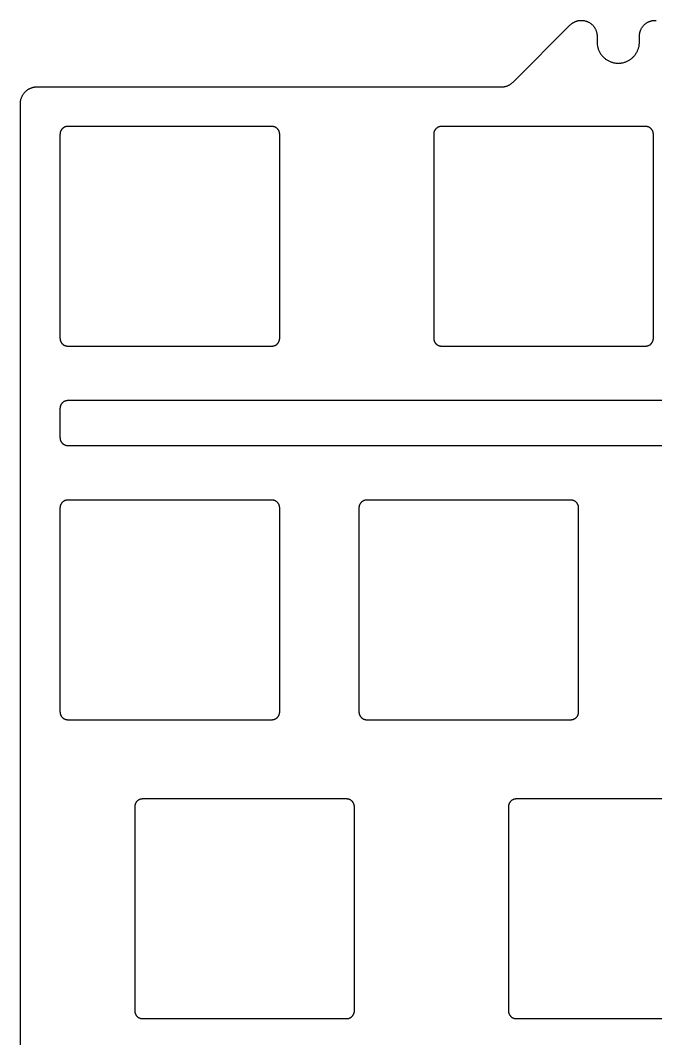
# Model space of a CAD drawing. Header units: millimetres. Extents: x -947 to -599, y 2206 to 2334.
# Drawn here: x -946.7 to -906.3, y 2268.9 to 2333.8 of the extents above; entities that cross this region are included whole.
import ezdxf

# ---------------------------------------------------------------- set-up
doc = ezdxf.new("R2010")
doc.units = ezdxf.units.MM
doc.layers.add('Default', color=18, linetype='Continuous', true_color=0x000000)

msp = doc.modelspace()

# ---------------------------------------------------------------- linework, layer by layer
at = {"layer": 'Default'}
for points in [[(-911.705, 2333.511), (-911.68, 2333.535), (-911.654, 2333.559), (-911.627, 2333.581), (-911.6, 2333.602), (-911.572, 2333.623), (-911.543, 2333.642), (-911.514, 2333.66), (-911.484, 2333.678), (-911.454, 2333.694), (-911.422, 2333.709), (-911.391, 2333.724), (-911.359, 2333.737), (-911.326, 2333.749), (-911.293, 2333.759), (-911.26, 2333.769), (-911.226, 2333.778), (-911.193, 2333.785), (-911.159, 2333.791), (-911.124, 2333.796), (-911.09, 2333.8), (-911.055, 2333.803), (-911.021, 2333.804), (-910.986, 2333.804), (-910.951, 2333.803), (-910.917, 2333.801), (-910.882, 2333.798), (-910.848, 2333.793), (-910.814, 2333.787), (-910.78, 2333.78), (-910.746, 2333.772), (-910.713, 2333.763), (-910.68, 2333.752), (-910.647, 2333.741), (-910.615, 2333.728), (-910.583, 2333.714), (-910.552, 2333.699), (-910.521, 2333.683), (-910.491, 2333.666), (-910.461, 2333.648), (-910.432, 2333.629), (-910.404, 2333.609), (-910.377, 2333.588), (-910.35, 2333.566), (-910.324, 2333.543), (-910.299, 2333.519), (-910.274, 2333.495), (-910.251, 2333.469), (-910.228, 2333.443), (-910.207, 2333.416), (-910.186, 2333.388), (-910.166, 2333.36), (-910.147, 2333.331), (-910.13, 2333.301), (-910.113, 2333.271), (-910.097, 2333.24), (-910.083, 2333.208), (-910.069, 2333.176), (-910.057, 2333.144), (-910.046, 2333.111), (-910.036, 2333.078), (-910.027, 2333.044), (-910.019, 2333.011), (-910.013, 2332.977), (-910.007, 2332.942), (-910.003, 2332.908), (-910, 2332.873), (-909.998, 2332.839), (-909.998, 2332.804)], [(-907.298, 2332.804), (-907.297, 2332.839), (-907.295, 2332.873), (-907.292, 2332.908), (-907.288, 2332.942), (-907.283, 2332.977), (-907.276, 2333.011), (-907.268, 2333.044), (-907.259, 2333.078), (-907.249, 2333.111), (-907.238, 2333.144), (-907.226, 2333.176), (-907.212, 2333.208), (-907.198, 2333.24), (-907.182, 2333.271), (-907.165, 2333.301), (-907.148, 2333.331), (-907.129, 2333.36), (-907.109, 2333.388), (-907.089, 2333.416), (-907.067, 2333.443), (-907.044, 2333.469), (-907.021, 2333.495), (-906.996, 2333.519), (-906.971, 2333.543), (-906.945, 2333.566), (-906.918, 2333.588), (-906.891, 2333.609), (-906.863, 2333.629), (-906.834, 2333.648), (-906.804, 2333.666), (-906.774, 2333.683), (-906.743, 2333.699), (-906.712, 2333.714), (-906.68, 2333.728), (-906.648, 2333.741), (-906.615, 2333.752), (-906.582, 2333.763), (-906.549, 2333.772), (-906.515, 2333.78), (-906.481, 2333.787), (-906.447, 2333.793), (-906.413, 2333.798), (-906.378, 2333.801), (-906.344, 2333.803), (-906.309, 2333.804), (-906.274, 2333.804), (-906.24, 2333.803)], [(-915.355, 2329.861), (-911.705, 2333.511)], [(-909.998, 2332.804), (-909.998, 2332.424)], [(-907.298, 2332.424), (-907.298, 2332.804)], [(-909.998, 2332.424), (-909.997, 2332.378), (-909.994, 2332.331), (-909.99, 2332.285), (-909.985, 2332.239), (-909.977, 2332.193), (-909.969, 2332.147), (-909.958, 2332.101), (-909.946, 2332.056), (-909.933, 2332.012), (-909.918, 2331.968), (-909.901, 2331.924), (-909.883, 2331.881), (-909.864, 2331.839), (-909.843, 2331.797), (-909.821, 2331.756), (-909.797, 2331.716), (-909.772, 2331.677), (-909.745, 2331.638), (-909.717, 2331.601), (-909.688, 2331.565), (-909.658, 2331.529), (-909.627, 2331.495), (-909.594, 2331.462), (-909.56, 2331.43), (-909.525, 2331.399), (-909.489, 2331.369), (-909.452, 2331.34), (-909.414, 2331.313), (-909.376, 2331.288), (-909.336, 2331.263), (-909.295, 2331.24), (-909.254, 2331.218), (-909.212, 2331.198), (-909.17, 2331.179), (-909.126, 2331.162), (-909.082, 2331.146), (-909.038, 2331.132), (-908.993, 2331.119), (-908.948, 2331.108), (-908.902, 2331.099), (-908.856, 2331.091), (-908.81, 2331.084), (-908.764, 2331.079), (-908.717, 2331.076), (-908.671, 2331.075), (-908.624, 2331.075), (-908.578, 2331.076), (-908.531, 2331.079), (-908.485, 2331.084), (-908.439, 2331.091), (-908.393, 2331.099), (-908.347, 2331.108), (-908.302, 2331.119), (-908.257, 2331.132), (-908.213, 2331.146), (-908.169, 2331.162), (-908.126, 2331.179), (-908.083, 2331.198), (-908.041, 2331.218), (-908, 2331.24), (-907.959, 2331.263), (-907.919, 2331.288), (-907.881, 2331.313), (-907.843, 2331.34), (-907.806, 2331.369), (-907.77, 2331.399), (-907.735, 2331.43), (-907.701, 2331.462), (-907.669, 2331.495), (-907.637, 2331.529), (-907.607, 2331.565), (-907.578, 2331.601), (-907.55, 2331.638), (-907.523, 2331.677), (-907.498, 2331.716), (-907.475, 2331.756), (-907.452, 2331.797), (-907.431, 2331.839), (-907.412, 2331.881), (-907.394, 2331.924), (-907.377, 2331.968), (-907.362, 2332.012), (-907.349, 2332.056), (-907.337, 2332.101), (-907.326, 2332.147), (-907.318, 2332.193), (-907.31, 2332.239), (-907.305, 2332.285), (-907.301, 2332.331), (-907.298, 2332.378), (-907.298, 2332.424)], [(-916.062, 2329.568), (-916.028, 2329.569), (-915.994, 2329.571), (-915.959, 2329.574), (-915.926, 2329.578), (-915.892, 2329.583), (-915.858, 2329.589), (-915.825, 2329.597), (-915.792, 2329.606), (-915.759, 2329.615), (-915.727, 2329.626), (-915.695, 2329.638), (-915.663, 2329.651), (-915.632, 2329.665), (-915.602, 2329.681), (-915.572, 2329.697), (-915.542, 2329.714), (-915.513, 2329.732), (-915.485, 2329.751), (-915.458, 2329.772), (-915.431, 2329.793), (-915.405, 2329.815), (-915.379, 2329.838), (-915.355, 2329.861)], [(-946.748, 2328.493), (-946.747, 2328.53), (-946.745, 2328.567), (-946.742, 2328.603), (-946.738, 2328.64), (-946.732, 2328.676), (-946.725, 2328.712), (-946.717, 2328.748), (-946.708, 2328.783), (-946.697, 2328.819), (-946.685, 2328.853), (-946.673, 2328.888), (-946.659, 2328.922), (-946.643, 2328.955), (-946.627, 2328.988), (-946.61, 2329.02), (-946.591, 2329.052), (-946.571, 2329.083), (-946.551, 2329.113), (-946.529, 2329.143), (-946.506, 2329.172), (-946.483, 2329.2), (-946.458, 2329.227), (-946.433, 2329.254), (-946.406, 2329.279), (-946.379, 2329.304), (-946.351, 2329.327), (-946.322, 2329.35), (-946.292, 2329.372), (-946.262, 2329.392), (-946.231, 2329.412), (-946.199, 2329.43), (-946.167, 2329.448), (-946.134, 2329.464), (-946.101, 2329.479), (-946.067, 2329.493), (-946.033, 2329.506), (-945.998, 2329.518), (-945.963, 2329.529), (-945.927, 2329.538), (-945.891, 2329.546), (-945.855, 2329.553), (-945.819, 2329.558), (-945.782, 2329.563), (-945.746, 2329.566), (-945.709, 2329.568), (-945.673, 2329.568)], [(-945.673, 2329.568), (-916.062, 2329.568)], [(-946.748, 2211.581), (-946.748, 2328.493)], [(-943.723, 2327.043), (-943.74, 2327.043), (-943.757, 2327.042), (-943.774, 2327.041), (-943.791, 2327.039), (-943.808, 2327.036), (-943.824, 2327.033), (-943.841, 2327.029), (-943.857, 2327.025), (-943.874, 2327.02), (-943.89, 2327.015), (-943.906, 2327.009), (-943.922, 2327.002), (-943.937, 2326.995), (-943.953, 2326.987), (-943.968, 2326.979), (-943.982, 2326.971), (-943.997, 2326.962), (-944.011, 2326.952), (-944.025, 2326.942), (-944.038, 2326.931), (-944.051, 2326.92), (-944.064, 2326.909), (-944.076, 2326.897), (-944.088, 2326.885), (-944.099, 2326.872), (-944.11, 2326.859), (-944.121, 2326.846), (-944.131, 2326.832), (-944.141, 2326.818), (-944.15, 2326.803), (-944.158, 2326.788), (-944.166, 2326.773), (-944.174, 2326.758), (-944.181, 2326.743), (-944.188, 2326.727), (-944.194, 2326.711), (-944.199, 2326.695), (-944.204, 2326.678), (-944.208, 2326.662), (-944.212, 2326.645), (-944.215, 2326.628), (-944.218, 2326.612), (-944.22, 2326.595), (-944.221, 2326.578), (-944.222, 2326.56), (-944.223, 2326.543)], [(-930.723, 2327.043), (-943.723, 2327.043)], [(-930.223, 2326.543), (-930.223, 2326.56), (-930.224, 2326.578), (-930.225, 2326.595), (-930.227, 2326.612), (-930.23, 2326.628), (-930.233, 2326.645), (-930.237, 2326.662), (-930.241, 2326.678), (-930.246, 2326.695), (-930.251, 2326.711), (-930.257, 2326.727), (-930.264, 2326.743), (-930.271, 2326.758), (-930.279, 2326.773), (-930.287, 2326.788), (-930.295, 2326.803), (-930.304, 2326.818), (-930.314, 2326.832), (-930.324, 2326.846), (-930.335, 2326.859), (-930.346, 2326.872), (-930.357, 2326.885), (-930.369, 2326.897), (-930.381, 2326.909), (-930.394, 2326.92), (-930.407, 2326.931), (-930.42, 2326.942), (-930.434, 2326.952), (-930.448, 2326.962), (-930.463, 2326.971), (-930.477, 2326.979), (-930.493, 2326.987), (-930.508, 2326.995), (-930.523, 2327.002), (-930.539, 2327.009), (-930.555, 2327.015), (-930.571, 2327.02), (-930.588, 2327.025), (-930.604, 2327.029), (-930.621, 2327.033), (-930.638, 2327.036), (-930.654, 2327.039), (-930.671, 2327.041), (-930.688, 2327.042), (-930.705, 2327.043), (-930.723, 2327.043)], [(-919.91, 2327.043), (-919.927, 2327.043), (-919.944, 2327.042), (-919.961, 2327.041), (-919.978, 2327.039), (-919.995, 2327.036), (-920.012, 2327.033), (-920.028, 2327.029), (-920.045, 2327.025), (-920.061, 2327.02), (-920.077, 2327.015), (-920.093, 2327.009), (-920.109, 2327.002), (-920.125, 2326.995), (-920.14, 2326.987), (-920.155, 2326.979), (-920.17, 2326.971), (-920.184, 2326.962), (-920.198, 2326.952), (-920.212, 2326.942), (-920.226, 2326.931), (-920.239, 2326.92), (-920.251, 2326.909), (-920.264, 2326.897), (-920.275, 2326.885), (-920.287, 2326.872), (-920.298, 2326.859), (-920.308, 2326.846), (-920.319, 2326.832), (-920.328, 2326.818), (-920.337, 2326.803), (-920.346, 2326.788), (-920.354, 2326.773), (-920.362, 2326.758), (-920.369, 2326.743), (-920.375, 2326.727), (-920.381, 2326.711), (-920.387, 2326.695), (-920.392, 2326.678), (-920.396, 2326.662), (-920.4, 2326.645), (-920.403, 2326.628), (-920.405, 2326.612), (-920.407, 2326.595), (-920.409, 2326.578), (-920.41, 2326.56), (-920.41, 2326.543)], [(-906.91, 2327.043), (-919.91, 2327.043)], [(-906.41, 2326.543), (-906.41, 2326.56), (-906.411, 2326.578), (-906.413, 2326.595), (-906.415, 2326.612), (-906.417, 2326.628), (-906.421, 2326.645), (-906.424, 2326.662), (-906.429, 2326.678), (-906.433, 2326.695), (-906.439, 2326.711), (-906.445, 2326.727), (-906.451, 2326.743), (-906.459, 2326.758), (-906.466, 2326.773), (-906.474, 2326.788), (-906.483, 2326.803), (-906.492, 2326.818), (-906.502, 2326.832), (-906.512, 2326.846), (-906.522, 2326.859), (-906.533, 2326.872), (-906.545, 2326.885), (-906.556, 2326.897), (-906.569, 2326.909), (-906.581, 2326.92), (-906.595, 2326.931), (-906.608, 2326.942), (-906.622, 2326.952), (-906.636, 2326.962), (-906.65, 2326.971), (-906.665, 2326.979), (-906.68, 2326.987), (-906.695, 2326.995), (-906.711, 2327.002), (-906.727, 2327.009), (-906.743, 2327.015), (-906.759, 2327.02), (-906.775, 2327.025), (-906.792, 2327.029), (-906.808, 2327.033), (-906.825, 2327.036), (-906.842, 2327.039), (-906.859, 2327.041), (-906.876, 2327.042), (-906.893, 2327.043), (-906.91, 2327.043)], [(-944.223, 2326.543), (-944.223, 2313.543)], [(-930.223, 2313.543), (-930.223, 2326.543)], [(-920.41, 2326.543), (-920.41, 2313.543)], [(-906.41, 2313.543), (-906.41, 2326.543)], [(-944.223, 2313.543), (-944.222, 2313.526), (-944.221, 2313.509), (-944.22, 2313.492), (-944.218, 2313.475), (-944.215, 2313.458), (-944.212, 2313.442), (-944.208, 2313.425), (-944.204, 2313.409), (-944.199, 2313.392), (-944.194, 2313.376), (-944.188, 2313.36), (-944.181, 2313.344), (-944.174, 2313.329), (-944.166, 2313.313), (-944.158, 2313.298), (-944.15, 2313.284), (-944.141, 2313.269), (-944.131, 2313.255), (-944.121, 2313.241), (-944.11, 2313.228), (-944.099, 2313.215), (-944.088, 2313.202), (-944.076, 2313.19), (-944.064, 2313.178), (-944.051, 2313.167), (-944.038, 2313.156), (-944.025, 2313.145), (-944.011, 2313.135), (-943.997, 2313.125), (-943.982, 2313.116), (-943.968, 2313.108), (-943.953, 2313.099), (-943.937, 2313.092), (-943.922, 2313.085), (-943.906, 2313.078), (-943.89, 2313.072), (-943.874, 2313.067), (-943.857, 2313.062), (-943.841, 2313.058), (-943.824, 2313.054), (-943.808, 2313.051), (-943.791, 2313.048), (-943.774, 2313.046), (-943.757, 2313.045), (-943.74, 2313.044), (-943.723, 2313.043)], [(-943.723, 2313.043), (-930.723, 2313.043)], [(-930.723, 2313.043), (-930.705, 2313.044), (-930.688, 2313.045), (-930.671, 2313.046), (-930.654, 2313.048), (-930.638, 2313.051), (-930.621, 2313.054), (-930.604, 2313.058), (-930.588, 2313.062), (-930.571, 2313.067), (-930.555, 2313.072), (-930.539, 2313.078), (-930.523, 2313.085), (-930.508, 2313.092), (-930.493, 2313.099), (-930.477, 2313.108), (-930.463, 2313.116), (-930.448, 2313.125), (-930.434, 2313.135), (-930.42, 2313.145), (-930.407, 2313.156), (-930.394, 2313.167), (-930.381, 2313.178), (-930.369, 2313.19), (-930.357, 2313.202), (-930.346, 2313.215), (-930.335, 2313.228), (-930.324, 2313.241), (-930.314, 2313.255), (-930.304, 2313.269), (-930.295, 2313.284), (-930.287, 2313.298), (-930.279, 2313.313), (-930.271, 2313.329), (-930.264, 2313.344), (-930.257, 2313.36), (-930.251, 2313.376), (-930.246, 2313.392), (-930.241, 2313.409), (-930.237, 2313.425), (-930.233, 2313.442), (-930.23, 2313.458), (-930.227, 2313.475), (-930.225, 2313.492), (-930.224, 2313.509), (-930.223, 2313.526), (-930.223, 2313.543)], [(-920.41, 2313.543), (-920.41, 2313.526), (-920.409, 2313.509), (-920.407, 2313.492), (-920.405, 2313.475), (-920.403, 2313.458), (-920.4, 2313.442), (-920.396, 2313.425), (-920.392, 2313.409), (-920.387, 2313.392), (-920.381, 2313.376), (-920.375, 2313.36), (-920.369, 2313.344), (-920.362, 2313.329), (-920.354, 2313.313), (-920.346, 2313.298), (-920.337, 2313.284), (-920.328, 2313.269), (-920.319, 2313.255), (-920.308, 2313.241), (-920.298, 2313.228), (-920.287, 2313.215), (-920.275, 2313.202), (-920.264, 2313.19), (-920.251, 2313.178), (-920.239, 2313.167), (-920.226, 2313.156), (-920.212, 2313.145), (-920.198, 2313.135), (-920.184, 2313.125), (-920.17, 2313.116), (-920.155, 2313.108), (-920.14, 2313.099), (-920.125, 2313.092), (-920.109, 2313.085), (-920.093, 2313.078), (-920.077, 2313.072), (-920.061, 2313.067), (-920.045, 2313.062), (-920.028, 2313.058), (-920.012, 2313.054), (-919.995, 2313.051), (-919.978, 2313.048), (-919.961, 2313.046), (-919.944, 2313.045), (-919.927, 2313.044), (-919.91, 2313.043)], [(-919.91, 2313.043), (-906.91, 2313.043)], [(-906.91, 2313.043), (-906.893, 2313.044), (-906.876, 2313.045), (-906.859, 2313.046), (-906.842, 2313.048), (-906.825, 2313.051), (-906.808, 2313.054), (-906.792, 2313.058), (-906.775, 2313.062), (-906.759, 2313.067), (-906.743, 2313.072), (-906.727, 2313.078), (-906.711, 2313.085), (-906.695, 2313.092), (-906.68, 2313.099), (-906.665, 2313.108), (-906.65, 2313.116), (-906.636, 2313.125), (-906.622, 2313.135), (-906.608, 2313.145), (-906.595, 2313.156), (-906.581, 2313.167), (-906.569, 2313.178), (-906.556, 2313.19), (-906.545, 2313.202), (-906.533, 2313.215), (-906.522, 2313.228), (-906.512, 2313.241), (-906.502, 2313.255), (-906.492, 2313.269), (-906.483, 2313.284), (-906.474, 2313.298), (-906.466, 2313.313), (-906.459, 2313.329), (-906.451, 2313.344), (-906.445, 2313.36), (-906.439, 2313.376), (-906.433, 2313.392), (-906.429, 2313.409), (-906.424, 2313.425), (-906.421, 2313.442), (-906.417, 2313.458), (-906.415, 2313.475), (-906.413, 2313.492), (-906.411, 2313.509), (-906.41, 2313.526), (-906.41, 2313.543)], [(-943.723, 2309.568), (-943.74, 2309.568), (-943.757, 2309.567), (-943.774, 2309.566), (-943.791, 2309.564), (-943.808, 2309.561), (-943.824, 2309.558), (-943.841, 2309.554), (-943.857, 2309.55), (-943.874, 2309.545), (-943.89, 2309.54), (-943.906, 2309.534), (-943.922, 2309.527), (-943.937, 2309.52), (-943.953, 2309.512), (-943.968, 2309.504), (-943.982, 2309.496), (-943.997, 2309.487), (-944.011, 2309.477), (-944.025, 2309.467), (-944.038, 2309.456), (-944.051, 2309.445), (-944.064, 2309.434), (-944.076, 2309.422), (-944.088, 2309.41), (-944.099, 2309.397), (-944.11, 2309.384), (-944.121, 2309.371), (-944.131, 2309.357), (-944.141, 2309.343), (-944.15, 2309.328), (-944.158, 2309.313), (-944.166, 2309.298), (-944.174, 2309.283), (-944.181, 2309.268), (-944.188, 2309.252), (-944.194, 2309.236), (-944.199, 2309.22), (-944.204, 2309.203), (-944.208, 2309.187), (-944.212, 2309.17), (-944.215, 2309.153), (-944.218, 2309.137), (-944.22, 2309.12), (-944.221, 2309.103), (-944.222, 2309.085), (-944.223, 2309.068)], [(-806.898, 2309.568), (-943.723, 2309.568)], [(-944.223, 2309.068), (-944.223, 2307.206)], [(-944.223, 2307.206), (-944.222, 2307.189), (-944.221, 2307.172), (-944.22, 2307.155), (-944.218, 2307.138), (-944.215, 2307.121), (-944.212, 2307.104), (-944.208, 2307.088), (-944.204, 2307.071), (-944.199, 2307.055), (-944.194, 2307.038), (-944.188, 2307.023), (-944.181, 2307.007), (-944.174, 2306.991), (-944.166, 2306.976), (-944.158, 2306.961), (-944.15, 2306.946), (-944.141, 2306.932), (-944.131, 2306.918), (-944.121, 2306.904), (-944.11, 2306.89), (-944.099, 2306.877), (-944.088, 2306.865), (-944.076, 2306.852), (-944.064, 2306.841), (-944.051, 2306.829), (-944.038, 2306.818), (-944.025, 2306.808), (-944.011, 2306.797), (-943.997, 2306.788), (-943.982, 2306.779), (-943.968, 2306.77), (-943.953, 2306.762), (-943.937, 2306.754), (-943.922, 2306.747), (-943.906, 2306.741), (-943.89, 2306.735), (-943.874, 2306.729), (-943.857, 2306.724), (-943.841, 2306.72), (-943.824, 2306.716), (-943.808, 2306.713), (-943.791, 2306.711), (-943.774, 2306.709), (-943.757, 2306.707), (-943.74, 2306.706), (-943.723, 2306.706)], [(-943.723, 2306.706), (-806.898, 2306.706)], [(-943.723, 2303.231), (-943.74, 2303.231), (-943.757, 2303.23), (-943.774, 2303.228), (-943.791, 2303.226), (-943.808, 2303.224), (-943.824, 2303.22), (-943.841, 2303.217), (-943.857, 2303.212), (-943.874, 2303.208), (-943.89, 2303.202), (-943.906, 2303.196), (-943.922, 2303.19), (-943.937, 2303.182), (-943.953, 2303.175), (-943.968, 2303.167), (-943.982, 2303.158), (-943.997, 2303.149), (-944.011, 2303.139), (-944.025, 2303.129), (-944.038, 2303.119), (-944.051, 2303.108), (-944.064, 2303.096), (-944.076, 2303.084), (-944.088, 2303.072), (-944.099, 2303.06), (-944.11, 2303.046), (-944.121, 2303.033), (-944.131, 2303.019), (-944.141, 2303.005), (-944.15, 2302.991), (-944.158, 2302.976), (-944.166, 2302.961), (-944.174, 2302.946), (-944.181, 2302.93), (-944.188, 2302.914), (-944.194, 2302.898), (-944.199, 2302.882), (-944.204, 2302.866), (-944.208, 2302.849), (-944.212, 2302.833), (-944.215, 2302.816), (-944.218, 2302.799), (-944.22, 2302.782), (-944.221, 2302.765), (-944.222, 2302.748), (-944.223, 2302.731)], [(-944.223, 2302.731), (-944.223, 2289.731)], [(-930.723, 2303.231), (-943.723, 2303.231)], [(-930.223, 2302.731), (-930.223, 2302.748), (-930.224, 2302.765), (-930.225, 2302.782), (-930.227, 2302.799), (-930.23, 2302.816), (-930.233, 2302.833), (-930.237, 2302.849), (-930.241, 2302.866), (-930.246, 2302.882), (-930.251, 2302.898), (-930.257, 2302.914), (-930.264, 2302.93), (-930.271, 2302.946), (-930.279, 2302.961), (-930.287, 2302.976), (-930.295, 2302.991), (-930.304, 2303.005), (-930.314, 2303.019), (-930.324, 2303.033), (-930.335, 2303.046), (-930.346, 2303.06), (-930.357, 2303.072), (-930.369, 2303.084), (-930.381, 2303.096), (-930.394, 2303.108), (-930.407, 2303.119), (-930.42, 2303.129), (-930.434, 2303.139), (-930.448, 2303.149), (-930.463, 2303.158), (-930.477, 2303.167), (-930.493, 2303.175), (-930.508, 2303.182), (-930.523, 2303.19), (-930.539, 2303.196), (-930.555, 2303.202), (-930.571, 2303.208), (-930.588, 2303.212), (-930.604, 2303.217), (-930.621, 2303.22), (-930.638, 2303.224), (-930.654, 2303.226), (-930.671, 2303.228), (-930.688, 2303.23), (-930.705, 2303.231), (-930.723, 2303.231)], [(-930.223, 2289.731), (-930.223, 2302.731)], [(-924.673, 2303.231), (-924.69, 2303.231), (-924.707, 2303.23), (-924.724, 2303.228), (-924.741, 2303.226), (-924.758, 2303.224), (-924.774, 2303.22), (-924.791, 2303.217), (-924.807, 2303.212), (-924.824, 2303.208), (-924.84, 2303.202), (-924.856, 2303.196), (-924.872, 2303.19), (-924.887, 2303.182), (-924.903, 2303.175), (-924.918, 2303.167), (-924.932, 2303.158), (-924.947, 2303.149), (-924.961, 2303.139), (-924.975, 2303.129), (-924.988, 2303.119), (-925.001, 2303.108), (-925.014, 2303.096), (-925.026, 2303.084), (-925.038, 2303.072), (-925.049, 2303.06), (-925.06, 2303.046), (-925.071, 2303.033), (-925.081, 2303.019), (-925.091, 2303.005), (-925.1, 2302.991), (-925.108, 2302.976), (-925.116, 2302.961), (-925.124, 2302.946), (-925.131, 2302.93), (-925.138, 2302.914), (-925.144, 2302.898), (-925.149, 2302.882), (-925.154, 2302.866), (-925.158, 2302.849), (-925.162, 2302.833), (-925.165, 2302.816), (-925.168, 2302.799), (-925.17, 2302.782), (-925.171, 2302.765), (-925.172, 2302.748), (-925.173, 2302.731)], [(-925.173, 2302.731), (-925.173, 2289.731)], [(-911.673, 2303.231), (-924.673, 2303.231)], [(-911.173, 2302.731), (-911.173, 2302.748), (-911.174, 2302.765), (-911.175, 2302.782), (-911.177, 2302.799), (-911.18, 2302.816), (-911.183, 2302.833), (-911.187, 2302.849), (-911.191, 2302.866), (-911.196, 2302.882), (-911.201, 2302.898), (-911.207, 2302.914), (-911.214, 2302.93), (-911.221, 2302.946), (-911.229, 2302.961), (-911.237, 2302.976), (-911.245, 2302.991), (-911.254, 2303.005), (-911.264, 2303.019), (-911.274, 2303.033), (-911.285, 2303.046), (-911.296, 2303.06), (-911.307, 2303.072), (-911.319, 2303.084), (-911.331, 2303.096), (-911.344, 2303.108), (-911.357, 2303.119), (-911.37, 2303.129), (-911.384, 2303.139), (-911.398, 2303.149), (-911.413, 2303.158), (-911.427, 2303.167), (-911.443, 2303.175), (-911.458, 2303.182), (-911.473, 2303.19), (-911.489, 2303.196), (-911.505, 2303.202), (-911.521, 2303.208), (-911.538, 2303.212), (-911.554, 2303.217), (-911.571, 2303.22), (-911.588, 2303.224), (-911.604, 2303.226), (-911.621, 2303.228), (-911.638, 2303.23), (-911.655, 2303.231), (-911.673, 2303.231)], [(-911.173, 2289.731), (-911.173, 2302.731)], [(-944.223, 2289.731), (-944.222, 2289.714), (-944.221, 2289.697), (-944.22, 2289.68), (-944.218, 2289.663), (-944.215, 2289.646), (-944.212, 2289.629), (-944.208, 2289.613), (-944.204, 2289.596), (-944.199, 2289.58), (-944.194, 2289.563), (-944.188, 2289.548), (-944.181, 2289.532), (-944.174, 2289.516), (-944.166, 2289.501), (-944.158, 2289.486), (-944.15, 2289.471), (-944.141, 2289.457), (-944.131, 2289.443), (-944.121, 2289.429), (-944.11, 2289.415), (-944.099, 2289.402), (-944.088, 2289.39), (-944.076, 2289.377), (-944.064, 2289.366), (-944.051, 2289.354), (-944.038, 2289.343), (-944.025, 2289.333), (-944.011, 2289.322), (-943.997, 2289.313), (-943.982, 2289.304), (-943.968, 2289.295), (-943.953, 2289.287), (-943.937, 2289.279), (-943.922, 2289.272), (-943.906, 2289.266), (-943.89, 2289.26), (-943.874, 2289.254), (-943.857, 2289.249), (-943.841, 2289.245), (-943.824, 2289.241), (-943.808, 2289.238), (-943.791, 2289.236), (-943.774, 2289.234), (-943.757, 2289.232), (-943.74, 2289.231), (-943.723, 2289.231)], [(-930.723, 2289.231), (-930.705, 2289.231), (-930.688, 2289.232), (-930.671, 2289.234), (-930.654, 2289.236), (-930.638, 2289.238), (-930.621, 2289.241), (-930.604, 2289.245), (-930.588, 2289.249), (-930.571, 2289.254), (-930.555, 2289.26), (-930.539, 2289.266), (-930.523, 2289.272), (-930.508, 2289.279), (-930.493, 2289.287), (-930.477, 2289.295), (-930.463, 2289.304), (-930.448, 2289.313), (-930.434, 2289.322), (-930.42, 2289.333), (-930.407, 2289.343), (-930.394, 2289.354), (-930.381, 2289.366), (-930.369, 2289.377), (-930.357, 2289.39), (-930.346, 2289.402), (-930.335, 2289.415), (-930.324, 2289.429), (-930.314, 2289.443), (-930.304, 2289.457), (-930.295, 2289.471), (-930.287, 2289.486), (-930.279, 2289.501), (-930.271, 2289.516), (-930.264, 2289.532), (-930.257, 2289.548), (-930.251, 2289.563), (-930.246, 2289.58), (-930.241, 2289.596), (-930.237, 2289.613), (-930.233, 2289.629), (-930.23, 2289.646), (-930.227, 2289.663), (-930.225, 2289.68), (-930.224, 2289.697), (-930.223, 2289.714), (-930.223, 2289.731)], [(-925.173, 2289.731), (-925.172, 2289.714), (-925.171, 2289.697), (-925.17, 2289.68), (-925.168, 2289.663), (-925.165, 2289.646), (-925.162, 2289.629), (-925.158, 2289.613), (-925.154, 2289.596), (-925.149, 2289.58), (-925.144, 2289.563), (-925.138, 2289.548), (-925.131, 2289.532), (-925.124, 2289.516), (-925.116, 2289.501), (-925.108, 2289.486), (-925.1, 2289.471), (-925.091, 2289.457), (-925.081, 2289.443), (-925.071, 2289.429), (-925.06, 2289.415), (-925.049, 2289.402), (-925.038, 2289.39), (-925.026, 2289.377), (-925.014, 2289.366), (-925.001, 2289.354), (-924.988, 2289.343), (-924.975, 2289.333), (-924.961, 2289.322), (-924.947, 2289.313), (-924.932, 2289.304), (-924.918, 2289.295), (-924.903, 2289.287), (-924.887, 2289.279), (-924.872, 2289.272), (-924.856, 2289.266), (-924.84, 2289.26), (-924.824, 2289.254), (-924.807, 2289.249), (-924.791, 2289.245), (-924.774, 2289.241), (-924.758, 2289.238), (-924.741, 2289.236), (-924.724, 2289.234), (-924.707, 2289.232), (-924.69, 2289.231), (-924.673, 2289.231)], [(-911.673, 2289.231), (-911.655, 2289.231), (-911.638, 2289.232), (-911.621, 2289.234), (-911.604, 2289.236), (-911.588, 2289.238), (-911.571, 2289.241), (-911.554, 2289.245), (-911.538, 2289.249), (-911.521, 2289.254), (-911.505, 2289.26), (-911.489, 2289.266), (-911.473, 2289.272), (-911.458, 2289.279), (-911.443, 2289.287), (-911.427, 2289.295), (-911.413, 2289.304), (-911.398, 2289.313), (-911.384, 2289.322), (-911.37, 2289.333), (-911.357, 2289.343), (-911.344, 2289.354), (-911.331, 2289.366), (-911.319, 2289.377), (-911.307, 2289.39), (-911.296, 2289.402), (-911.285, 2289.415), (-911.274, 2289.429), (-911.264, 2289.443), (-911.254, 2289.457), (-911.245, 2289.471), (-911.237, 2289.486), (-911.229, 2289.501), (-911.221, 2289.516), (-911.214, 2289.532), (-911.207, 2289.548), (-911.201, 2289.563), (-911.196, 2289.58), (-911.191, 2289.596), (-911.187, 2289.613), (-911.183, 2289.629), (-911.18, 2289.646), (-911.177, 2289.663), (-911.175, 2289.68), (-911.174, 2289.697), (-911.173, 2289.714), (-911.173, 2289.731)], [(-943.723, 2289.231), (-930.723, 2289.231)], [(-924.673, 2289.231), (-911.673, 2289.231)], [(-938.96, 2284.181), (-938.977, 2284.181), (-938.994, 2284.18), (-939.011, 2284.178), (-939.028, 2284.176), (-939.045, 2284.174), (-939.062, 2284.17), (-939.078, 2284.167), (-939.095, 2284.162), (-939.111, 2284.158), (-939.127, 2284.152), (-939.143, 2284.146), (-939.159, 2284.14), (-939.175, 2284.132), (-939.19, 2284.125), (-939.205, 2284.117), (-939.22, 2284.108), (-939.234, 2284.099), (-939.248, 2284.089), (-939.262, 2284.079), (-939.276, 2284.069), (-939.289, 2284.058), (-939.301, 2284.046), (-939.314, 2284.034), (-939.325, 2284.022), (-939.337, 2284.01), (-939.348, 2283.996), (-939.358, 2283.983), (-939.369, 2283.969), (-939.378, 2283.955), (-939.387, 2283.941), (-939.396, 2283.926), (-939.404, 2283.911), (-939.412, 2283.896), (-939.419, 2283.88), (-939.425, 2283.864), (-939.431, 2283.848), (-939.437, 2283.832), (-939.442, 2283.816), (-939.446, 2283.799), (-939.45, 2283.783), (-939.453, 2283.766), (-939.455, 2283.749), (-939.457, 2283.732), (-939.459, 2283.715), (-939.46, 2283.698), (-939.46, 2283.681)], [(-925.96, 2284.181), (-938.96, 2284.181)], [(-925.46, 2283.681), (-925.46, 2283.698), (-925.461, 2283.715), (-925.463, 2283.732), (-925.465, 2283.749), (-925.467, 2283.766), (-925.471, 2283.783), (-925.474, 2283.799), (-925.479, 2283.816), (-925.483, 2283.832), (-925.489, 2283.848), (-925.495, 2283.864), (-925.501, 2283.88), (-925.509, 2283.896), (-925.516, 2283.911), (-925.524, 2283.926), (-925.533, 2283.941), (-925.542, 2283.955), (-925.552, 2283.969), (-925.562, 2283.983), (-925.572, 2283.996), (-925.583, 2284.01), (-925.595, 2284.022), (-925.606, 2284.034), (-925.619, 2284.046), (-925.631, 2284.058), (-925.645, 2284.069), (-925.658, 2284.079), (-925.672, 2284.089), (-925.686, 2284.099), (-925.7, 2284.108), (-925.715, 2284.117), (-925.73, 2284.125), (-925.745, 2284.132), (-925.761, 2284.14), (-925.777, 2284.146), (-925.793, 2284.152), (-925.809, 2284.158), (-925.825, 2284.162), (-925.842, 2284.167), (-925.858, 2284.17), (-925.875, 2284.174), (-925.892, 2284.176), (-925.909, 2284.178), (-925.926, 2284.18), (-925.943, 2284.181), (-925.96, 2284.181)], [(-915.148, 2284.181), (-915.165, 2284.181), (-915.182, 2284.18), (-915.199, 2284.178), (-915.216, 2284.176), (-915.233, 2284.174), (-915.249, 2284.17), (-915.266, 2284.167), (-915.282, 2284.162), (-915.299, 2284.158), (-915.315, 2284.152), (-915.331, 2284.146), (-915.347, 2284.14), (-915.362, 2284.132), (-915.378, 2284.125), (-915.393, 2284.117), (-915.407, 2284.108), (-915.422, 2284.099), (-915.436, 2284.089), (-915.45, 2284.079), (-915.463, 2284.069), (-915.476, 2284.058), (-915.489, 2284.046), (-915.501, 2284.034), (-915.513, 2284.022), (-915.524, 2284.01), (-915.535, 2283.996), (-915.546, 2283.983), (-915.556, 2283.969), (-915.566, 2283.955), (-915.575, 2283.941), (-915.583, 2283.926), (-915.591, 2283.911), (-915.599, 2283.896), (-915.606, 2283.88), (-915.613, 2283.864), (-915.619, 2283.848), (-915.624, 2283.832), (-915.629, 2283.816), (-915.633, 2283.799), (-915.637, 2283.783), (-915.64, 2283.766), (-915.643, 2283.749), (-915.645, 2283.732), (-915.646, 2283.715), (-915.647, 2283.698), (-915.648, 2283.681)], [(-902.148, 2284.181), (-915.148, 2284.181)], [(-939.46, 2283.681), (-939.46, 2270.681)], [(-925.46, 2270.681), (-925.46, 2283.681)], [(-915.648, 2283.681), (-915.648, 2270.681)], [(-939.46, 2270.681), (-939.46, 2270.664), (-939.459, 2270.647), (-939.457, 2270.63), (-939.455, 2270.613), (-939.453, 2270.596), (-939.45, 2270.579), (-939.446, 2270.563), (-939.442, 2270.546), (-939.437, 2270.53), (-939.431, 2270.513), (-939.425, 2270.498), (-939.419, 2270.482), (-939.412, 2270.466), (-939.404, 2270.451), (-939.396, 2270.436), (-939.387, 2270.421), (-939.378, 2270.407), (-939.369, 2270.393), (-939.358, 2270.379), (-939.348, 2270.365), (-939.337, 2270.352), (-939.325, 2270.34), (-939.314, 2270.327), (-939.301, 2270.316), (-939.289, 2270.304), (-939.276, 2270.293), (-939.262, 2270.283), (-939.248, 2270.272), (-939.234, 2270.263), (-939.22, 2270.254), (-939.205, 2270.245), (-939.19, 2270.237), (-939.175, 2270.229), (-939.159, 2270.222), (-939.143, 2270.216), (-939.127, 2270.21), (-939.111, 2270.204), (-939.095, 2270.199), (-939.078, 2270.195), (-939.062, 2270.191), (-939.045, 2270.188), (-939.028, 2270.186), (-939.011, 2270.184), (-938.994, 2270.182), (-938.977, 2270.181), (-938.96, 2270.181)], [(-938.96, 2270.181), (-925.96, 2270.181)], [(-925.96, 2270.181), (-925.943, 2270.181), (-925.926, 2270.182), (-925.909, 2270.184), (-925.892, 2270.186), (-925.875, 2270.188), (-925.858, 2270.191), (-925.842, 2270.195), (-925.825, 2270.199), (-925.809, 2270.204), (-925.793, 2270.21), (-925.777, 2270.216), (-925.761, 2270.222), (-925.745, 2270.229), (-925.73, 2270.237), (-925.715, 2270.245), (-925.7, 2270.254), (-925.686, 2270.263), (-925.672, 2270.272), (-925.658, 2270.283), (-925.645, 2270.293), (-925.631, 2270.304), (-925.619, 2270.316), (-925.606, 2270.327), (-925.595, 2270.34), (-925.583, 2270.352), (-925.572, 2270.365), (-925.562, 2270.379), (-925.552, 2270.393), (-925.542, 2270.407), (-925.533, 2270.421), (-925.524, 2270.436), (-925.516, 2270.451), (-925.509, 2270.466), (-925.501, 2270.482), (-925.495, 2270.498), (-925.489, 2270.513), (-925.483, 2270.53), (-925.479, 2270.546), (-925.474, 2270.563), (-925.471, 2270.579), (-925.467, 2270.596), (-925.465, 2270.613), (-925.463, 2270.63), (-925.461, 2270.647), (-925.46, 2270.664), (-925.46, 2270.681)], [(-915.648, 2270.681), (-915.647, 2270.664), (-915.646, 2270.647), (-915.645, 2270.63), (-915.643, 2270.613), (-915.64, 2270.596), (-915.637, 2270.579), (-915.633, 2270.563), (-915.629, 2270.546), (-915.624, 2270.53), (-915.619, 2270.513), (-915.613, 2270.498), (-915.606, 2270.482), (-915.599, 2270.466), (-915.591, 2270.451), (-915.583, 2270.436), (-915.575, 2270.421), (-915.566, 2270.407), (-915.556, 2270.393), (-915.546, 2270.379), (-915.535, 2270.365), (-915.524, 2270.352), (-915.513, 2270.34), (-915.501, 2270.327), (-915.489, 2270.316), (-915.476, 2270.304), (-915.463, 2270.293), (-915.45, 2270.283), (-915.436, 2270.272), (-915.422, 2270.263), (-915.407, 2270.254), (-915.393, 2270.245), (-915.378, 2270.237), (-915.362, 2270.229), (-915.347, 2270.222), (-915.331, 2270.216), (-915.315, 2270.21), (-915.299, 2270.204), (-915.282, 2270.199), (-915.266, 2270.195), (-915.249, 2270.191), (-915.233, 2270.188), (-915.216, 2270.186), (-915.199, 2270.184), (-915.182, 2270.182), (-915.165, 2270.181), (-915.148, 2270.181)], [(-915.148, 2270.181), (-902.148, 2270.181)]]:
    msp.add_lwpolyline(points, dxfattribs=at)

doc.saveas('drawing.dxf')
